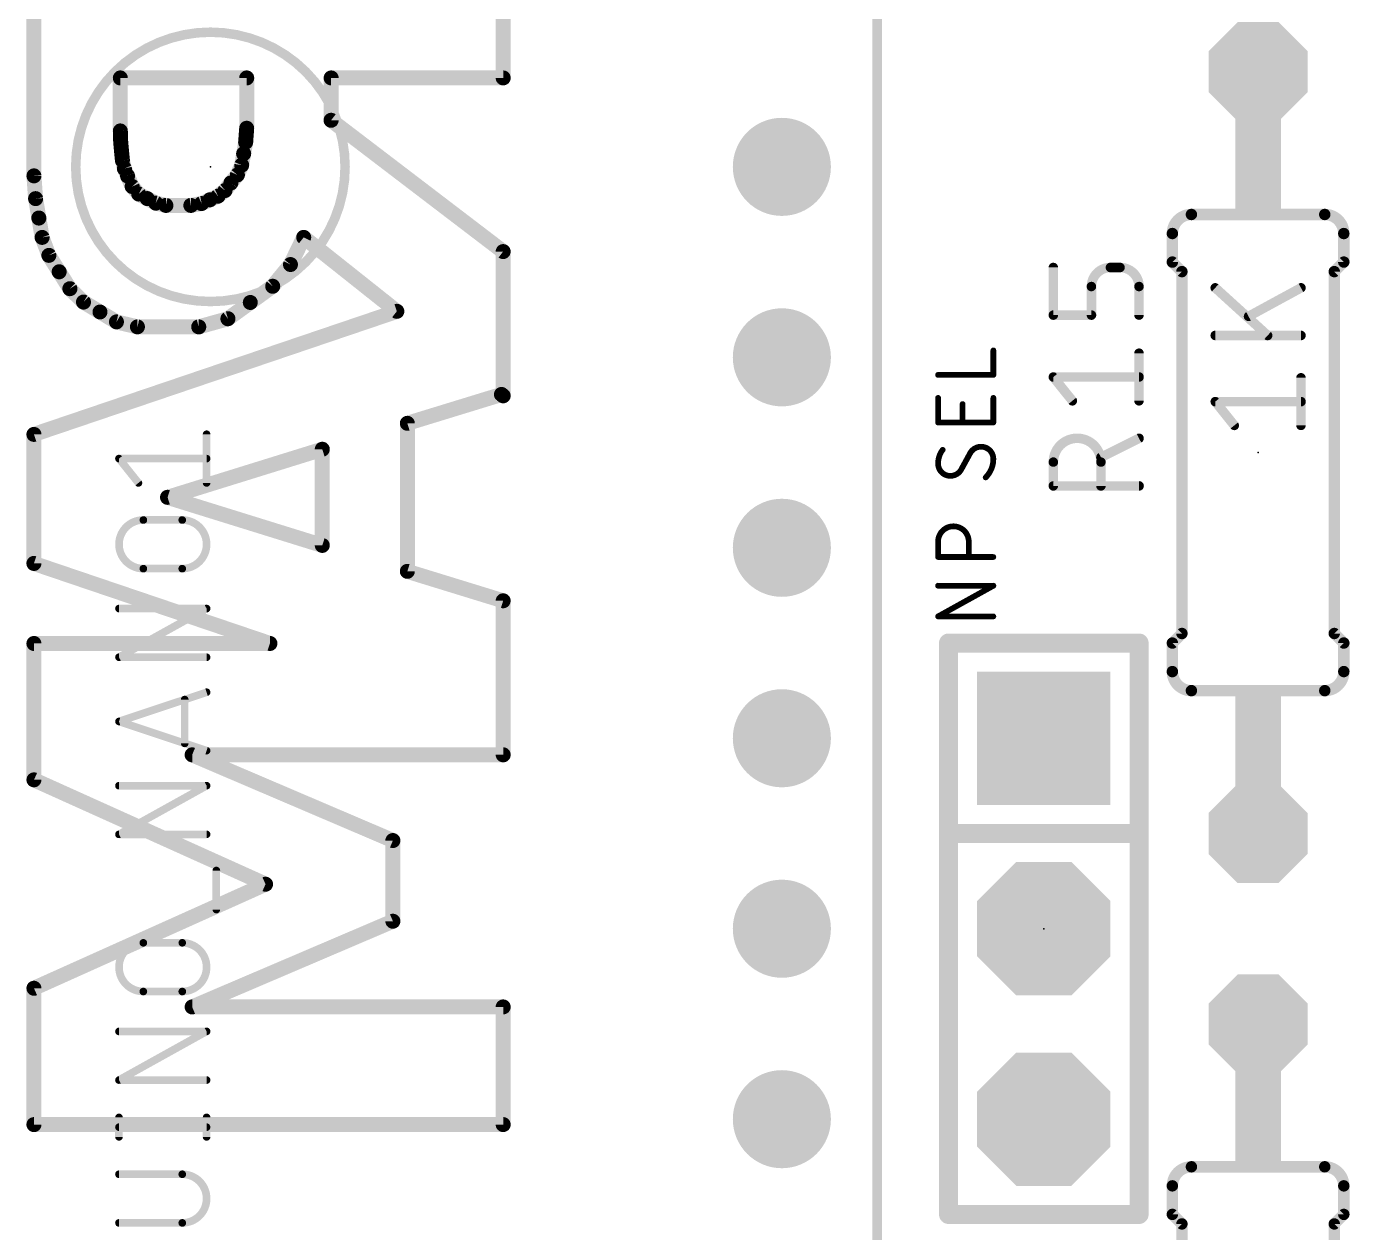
# Model space of a CAD drawing. Header units: millimetres. Extents: x 2963 to 3070, y 976 to 1104.
# Drawn here: x 2980.94 to 2998.58, y 1010.18 to 1026.27 of the extents above; entities that cross this region are included whole.
import ezdxf

# ---------------------------------------------------------------- set-up
doc = ezdxf.new("R2010")
doc.units = ezdxf.units.MM
doc.layers.add('PCB', color=31, linetype='Continuous')

# ---------------------------------------------------------------- blocks, each defined once
blk = doc.blocks.new('ROUNDP')
at = {"const_width": 0.5}
blk.add_lwpolyline([(0, -0.25, 1), (0, 0.25, 1), (0, -0.25)], format="xyb", dxfattribs=at)
blk = doc.blocks.new('SQUAREP')
blk.add_solid([(-0.5, -0.5), (0.5, -0.5), (-0.5, 0.5), (0.5, 0.5)])
blk = doc.blocks.new('OCTAGONP')
at = {"const_width": 0.5}
blk.add_lwpolyline([(-0.25, -0.1036), (-0.25, 0.1036), (-0.1036, 0.25), (0.1036, 0.25), (0.25, 0.1036), (0.25, -0.1036), (0.1036, -0.25), (-0.1036, -0.25), (-0.25, -0.1036), (-0.25, 0.1036)], dxfattribs=at)
blk = doc.blocks.new('RECT')
blk.add_solid([(-0.5, -0.5), (0.5, -0.5), (-0.5, 0.5), (0.5, 0.5)])

msp = doc.modelspace()

# ---------------------------------------------------------------- linework, layer by layer
at = {"layer": 'PCB'}
for points, const_width in [([(2992.284, 1043.444), (2992.284, 1000.264)], 0.127), ([(2981.041, 1024.274), (2981.041, 1027.15)], 0.2), ([(2987.298, 1027.15), (2987.298, 1025.58)], 0.2), ([(2997.364, 1025.664), (2997.364, 1024.648)], 0.61), ([(2983.878, 1025.58), (2982.193, 1025.58)], 0.2), ([(2982.193, 1025.58), (2982.193, 1024.873)], 0.2), ([(2983.878, 1024.91), (2983.878, 1025.58)], 0.2), ([(2987.298, 1025.58), (2985.004, 1025.58)], 0.2), ([(2985.004, 1025.58), (2985.004, 1025.015)], 0.2), ([(2983.864, 1024.723), (2983.878, 1024.91)], 0.2), ([(2985.004, 1025.015), (2987.298, 1023.264)], 0.2), ([(2982.193, 1024.873), (2982.198, 1024.723)], 0.2), ([(2982.198, 1024.723), (2982.209, 1024.602)], 0.2), ([(2982.209, 1024.602), (2982.221, 1024.481)], 0.2), ([(2983.811, 1024.417), (2983.838, 1024.57)], 0.2), ([(2983.838, 1024.57), (2983.864, 1024.723)], 0.2), ([(2982.221, 1024.481), (2982.247, 1024.371)], 0.2), ([(2982.247, 1024.371), (2982.289, 1024.273)], 0.2), ([(2983.754, 1024.287), (2983.811, 1024.417)], 0.2), ([(2981.063, 1023.97), (2981.041, 1024.274)], 0.2), ([(2982.289, 1024.273), (2982.351, 1024.132)], 0.2), ([(2983.667, 1024.18), (2983.754, 1024.287)], 0.2), ([(2982.351, 1024.132), (2982.438, 1024.031)], 0.2), ([(2982.438, 1024.031), (2982.552, 1023.971)], 0.2), ([(2983.495, 1024.003), (2983.589, 1024.079)], 0.2), ([(2983.589, 1024.079), (2983.667, 1024.18)], 0.2), ([(2981.107, 1023.712), (2981.063, 1023.97)], 0.2), ([(2982.552, 1023.971), (2982.665, 1023.911)], 0.2), ([(2982.665, 1023.911), (2982.801, 1023.88)], 0.2), ([(2982.801, 1023.88), (2983.134, 1023.88)], 0.2), ([(2983.134, 1023.88), (2983.277, 1023.905)], 0.2), ([(2983.277, 1023.905), (2983.386, 1023.954)], 0.2), ([(2983.386, 1023.954), (2983.495, 1024.003)], 0.2), ([(2981.15, 1023.453), (2981.107, 1023.712)], 0.2), ([(2996.475, 1023.759), (2998.253, 1023.759)], 0.152), ([(2981.24, 1023.214), (2981.15, 1023.453)], 0.2), ([(2984.638, 1023.454), (2984.462, 1023.091)], 0.2), ([(2985.88, 1022.467), (2984.638, 1023.454)], 0.2), ([(2996.221, 1023.505), (2996.221, 1023.124)], 0.152), ([(2998.507, 1023.505), (2998.507, 1023.124)], 0.152), ([(2981.378, 1022.994), (2981.24, 1023.214)], 0.2), ([(2987.298, 1023.264), (2987.298, 1021.341)], 0.2), ([(2981.52, 1022.769), (2981.378, 1022.994)], 0.2), ([(2984.462, 1023.091), (2984.224, 1022.802)], 0.2), ([(2994.634, 1022.417), (2994.634, 1023.052)], 0.127), ([(2995.523, 1023.052), (2995.396, 1023.052)], 0.127), ([(2996.348, 1022.997), (2996.221, 1023.124)], 0.152), ([(2996.348, 1018.171), (2996.348, 1022.997)], 0.152), ([(2998.38, 1022.997), (2998.507, 1023.124)], 0.152), ([(2998.38, 1018.171), (2998.38, 1022.997)], 0.152), ([(2984.224, 1022.802), (2983.926, 1022.585)], 0.2), ([(2981.702, 1022.591), (2981.52, 1022.769)], 0.2), ([(2995.142, 1022.798), (2995.142, 1022.417)], 0.127), ([(2995.777, 1022.417), (2995.777, 1022.798)], 0.127), ([(2996.793, 1022.781), (2997.491, 1022.146)], 0.127), ([(2997.936, 1022.781), (2997.237, 1022.4)], 0.127), ([(2981.041, 1020.826), (2985.88, 1022.467)], 0.2), ([(2981.922, 1022.459), (2981.702, 1022.591)], 0.2), ([(2982.142, 1022.326), (2981.922, 1022.459)], 0.2), ([(2983.926, 1022.585), (2983.628, 1022.369)], 0.2), ([(2982.421, 1022.26), (2982.142, 1022.326)], 0.2), ([(2983.239, 1022.26), (2982.421, 1022.26)], 0.2), ([(2983.628, 1022.369), (2983.239, 1022.26)], 0.2), ([(2995.142, 1022.417), (2994.634, 1022.417)], 0.127), ([(2997.936, 1022.146), (2996.793, 1022.146)], 0.127), ([(2993.834, 1021.62), (2993.834, 1021.947)], 0.0762), ([(2995.777, 1021.274), (2995.777, 1021.909)], 0.127), ([(2993.097, 1021.62), (2993.834, 1021.62)], 0.0762), ([(2994.888, 1021.274), (2994.634, 1021.591)], 0.127), ([(2994.634, 1021.591), (2995.777, 1021.591)], 0.127), ([(2997.936, 1020.946), (2997.936, 1021.581)], 0.127), ([(2987.275, 1021.359), (2986.02, 1020.974)], 0.2), ([(2987.298, 1021.341), (2987.275, 1021.359)], 0.2), ([(2993.097, 1020.986), (2993.097, 1021.313)], 0.0762), ([(2993.834, 1021.313), (2993.834, 1020.986)], 0.0762), ([(2997.047, 1020.946), (2996.793, 1021.263)], 0.127), ([(2996.793, 1021.263), (2997.936, 1021.263)], 0.127), ([(2993.424, 1020.986), (2993.424, 1021.231)], 0.0762), ([(2986.02, 1020.974), (2986.02, 1019)], 0.2), ([(2993.834, 1020.986), (2993.097, 1020.986)], 0.0762), ([(2981.041, 1019.105), (2981.041, 1020.826)], 0.2), ([(2983.343, 1020.179), (2983.343, 1020.828)], 0.102), ([(2995.777, 1020.774), (2995.269, 1020.52)], 0.127), ([(2984.886, 1020.628), (2982.823, 1019.987)], 0.2), ([(2984.886, 1019.346), (2984.886, 1020.628)], 0.2), ([(2993.527, 1020.58), (2993.404, 1020.355)], 0.0762), ([(2982.435, 1020.179), (2982.175, 1020.503)], 0.102), ([(2982.175, 1020.503), (2983.343, 1020.503)], 0.102), ([(2994.634, 1020.139), (2994.634, 1020.457)], 0.127), ([(2995.269, 1020.457), (2995.269, 1020.139)], 0.127), ([(2982.823, 1019.987), (2984.886, 1019.346)], 0.2), ([(2995.777, 1020.139), (2994.634, 1020.139)], 0.127), ([(2982.5, 1019.685), (2983.019, 1019.685)], 0.102), ([(2993.097, 1019.191), (2993.097, 1019.396)], 0.0762), ([(2993.506, 1019.396), (2993.506, 1019.191)], 0.0762), ([(2984.188, 1018.038), (2981.041, 1019.105)], 0.2), ([(2993.834, 1019.191), (2993.097, 1019.191)], 0.0762), ([(2983.019, 1019.036), (2982.5, 1019.036)], 0.102), ([(2986.02, 1019), (2987.298, 1018.607)], 0.2), ([(2993.097, 1018.399), (2993.834, 1018.808)], 0.0762), ([(2993.834, 1018.808), (2993.097, 1018.808)], 0.0762), ([(2987.298, 1018.607), (2987.298, 1016.553)], 0.2), ([(2982.175, 1017.855), (2983.343, 1018.504)], 0.102), ([(2983.343, 1018.504), (2982.175, 1018.504)], 0.102), ([(2993.834, 1018.399), (2993.097, 1018.399)], 0.0762), ([(2981.041, 1016.22), (2981.041, 1018.038)], 0.2), ([(2981.041, 1018.038), (2984.188, 1018.038)], 0.2), ([(2995.777, 1018.044), (2993.237, 1018.044)], 0.254), ([(2993.237, 1018.044), (2993.237, 1015.504)], 0.254), ([(2995.777, 1015.504), (2995.777, 1018.044)], 0.254), ([(2996.348, 1018.171), (2996.221, 1018.044)], 0.152), ([(2996.221, 1017.663), (2996.221, 1018.044)], 0.152), ([(2998.38, 1018.171), (2998.507, 1018.044)], 0.152), ([(2998.507, 1017.663), (2998.507, 1018.044)], 0.152), ([(2983.343, 1017.855), (2982.175, 1017.855)], 0.102), ([(2982.175, 1016.998), (2983.343, 1017.387)], 0.102), ([(2996.475, 1017.409), (2998.253, 1017.409)], 0.152), ([(2983.051, 1017.29), (2983.051, 1016.706)], 0.102), ([(2983.343, 1016.609), (2982.175, 1016.998)], 0.102), ([(2997.364, 1015.504), (2997.364, 1016.52)], 0.61), ([(2987.298, 1016.553), (2983.151, 1016.553)], 0.2), ([(2983.151, 1016.553), (2985.827, 1015.41)], 0.2), ([(2984.13, 1014.828), (2981.041, 1016.22)], 0.2), ([(2982.175, 1015.492), (2983.343, 1016.141)], 0.102), ([(2983.343, 1016.141), (2982.175, 1016.141)], 0.102), ([(2983.343, 1015.492), (2982.175, 1015.492)], 0.102), ([(2985.827, 1015.41), (2985.827, 1014.334)], 0.2), ([(2993.237, 1015.504), (2993.237, 1010.424)], 0.254), ([(2995.777, 1015.504), (2993.237, 1015.504)], 0.254), ([(2995.777, 1010.424), (2995.777, 1015.504)], 0.254), ([(2983.473, 1014.49), (2983.473, 1015.01)], 0.102), ([(2981.041, 1013.44), (2984.13, 1014.828)], 0.2), ([(2985.827, 1014.334), (2983.151, 1013.191)], 0.2), ([(2982.5, 1014.046), (2983.019, 1014.046)], 0.102), ([(2981.041, 1011.622), (2981.041, 1013.44)], 0.2), ([(2983.019, 1013.397), (2982.5, 1013.397)], 0.102), ([(2983.151, 1013.191), (2987.298, 1013.191)], 0.2), ([(2987.298, 1013.191), (2987.298, 1011.622)], 0.2), ([(2997.364, 1012.964), (2997.364, 1011.948)], 0.61), ([(2982.175, 1012.216), (2983.343, 1012.865)], 0.102), ([(2983.343, 1012.865), (2982.175, 1012.865)], 0.102), ([(2983.343, 1012.216), (2982.175, 1012.216)], 0.102), ([(2987.298, 1011.622), (2981.041, 1011.622)], 0.2), ([(2982.175, 1011.458), (2982.175, 1011.718)], 0.102), ([(2982.175, 1011.588), (2983.343, 1011.588)], 0.102), ([(2983.343, 1011.458), (2983.343, 1011.718)], 0.102), ([(2996.475, 1011.059), (2998.253, 1011.059)], 0.152), ([(2983.019, 1010.96), (2982.175, 1010.96)], 0.102), ([(2996.221, 1010.805), (2996.221, 1010.424)], 0.152), ([(2998.507, 1010.805), (2998.507, 1010.424)], 0.152), ([(2993.237, 1010.424), (2995.777, 1010.424)], 0.254), ([(2982.175, 1010.311), (2983.019, 1010.311)], 0.102), ([(2996.348, 1010.297), (2996.221, 1010.424)], 0.152), ([(2996.348, 1005.471), (2996.348, 1010.297)], 0.152), ([(2998.38, 1010.297), (2998.507, 1010.424)], 0.152), ([(2998.38, 1005.471), (2998.38, 1010.297)], 0.152)]:
    msp.add_lwpolyline(points, dxfattribs=dict(at, const_width=const_width))
for points, const_width in [([(2983.394, 1022.598, 1), (2983.394, 1026.19, 1), (2983.394, 1022.598)], 0.127), ([(2997.517, 1025.664, 1), (2997.212, 1025.664)], 0.305), ([(2982.193, 1025.63, 1), (2982.193, 1025.53)], 0.1), ([(2982.243, 1025.58, 1), (2982.143, 1025.58)], 0.1), ([(2983.928, 1025.58, 1), (2983.828, 1025.58)], 0.1), ([(2983.878, 1025.53, 1), (2983.878, 1025.63)], 0.1), ([(2985.004, 1025.63, 1), (2985.004, 1025.53)], 0.1), ([(2985.054, 1025.58, 1), (2984.954, 1025.58)], 0.1), ([(2987.248, 1025.58, 1), (2987.348, 1025.58)], 0.1), ([(2987.298, 1025.53, 1), (2987.298, 1025.63)], 0.1), ([(2983.927, 1024.906, 1), (2983.828, 1024.913)], 0.1), ([(2985.034, 1025.055, 1), (2984.973, 1024.975)], 0.1), ([(2984.954, 1025.015, 1), (2985.054, 1025.015)], 0.1), ([(2982.243, 1024.875, 1), (2982.143, 1024.871)], 0.1), ([(2982.143, 1024.873, 1), (2982.243, 1024.873)], 0.1), ([(2983.828, 1024.91, 1), (2983.928, 1024.91)], 0.1), ([(2982.248, 1024.727, 1), (2982.149, 1024.718)], 0.1), ([(2982.148, 1024.721, 1), (2982.248, 1024.724)], 0.1), ([(2982.259, 1024.606, 1), (2982.16, 1024.597)], 0.1), ([(2982.16, 1024.597, 1), (2982.259, 1024.606)], 0.1), ([(2983.887, 1024.561, 1), (2983.788, 1024.579)], 0.1), ([(2983.814, 1024.727, 1), (2983.914, 1024.72)], 0.1), ([(2983.914, 1024.715, 1), (2983.815, 1024.732)], 0.1), ([(2997.212, 1024.648, 1), (2997.517, 1024.648)], 0.305), ([(2982.269, 1024.493, 1), (2982.172, 1024.469)], 0.1), ([(2982.171, 1024.476, 1), (2982.27, 1024.485)], 0.1), ([(2982.293, 1024.391, 1), (2982.201, 1024.351)], 0.1), ([(2983.762, 1024.425, 1), (2983.86, 1024.408)], 0.1), ([(2983.857, 1024.397, 1), (2983.765, 1024.437)], 0.1), ([(2983.788, 1024.579, 1), (2983.887, 1024.561)], 0.1), ([(2981.091, 1024.278, 1), (2980.992, 1024.27)], 0.1), ([(2980.991, 1024.274, 1), (2981.091, 1024.274)], 0.1), ([(2982.199, 1024.359, 1), (2982.296, 1024.383)], 0.1), ([(2982.335, 1024.293, 1), (2982.244, 1024.253)], 0.1), ([(2982.243, 1024.253, 1), (2982.335, 1024.292)], 0.1), ([(2983.708, 1024.307, 1), (2983.8, 1024.267)], 0.1), ([(2983.793, 1024.255, 1), (2983.716, 1024.318)], 0.1), ([(2982.389, 1024.165, 1), (2982.313, 1024.099)], 0.1), ([(2982.305, 1024.112, 1), (2982.397, 1024.152)], 0.1), ([(2982.462, 1024.076, 1), (2982.415, 1023.987)], 0.1), ([(2983.55, 1024.109, 1), (2983.629, 1024.048)], 0.1), ([(2983.62, 1024.04, 1), (2983.558, 1024.118)], 0.1), ([(2983.629, 1024.211, 1), (2983.706, 1024.148)], 0.1), ([(2983.707, 1024.149, 1), (2983.628, 1024.21)], 0.1), ([(2981.112, 1023.979, 1), (2981.014, 1023.962)], 0.1), ([(2981.013, 1023.967, 1), (2981.113, 1023.974)], 0.1), ([(2982.401, 1023.999, 1), (2982.476, 1024.064)], 0.1), ([(2982.575, 1024.015, 1), (2982.528, 1023.927)], 0.1), ([(2982.528, 1023.927, 1), (2982.575, 1024.015)], 0.1), ([(2982.676, 1023.959, 1), (2982.654, 1023.862)], 0.1), ([(2982.642, 1023.866, 1), (2982.689, 1023.955)], 0.1), ([(2982.801, 1023.93, 1), (2982.801, 1023.83)], 0.1), ([(2982.79, 1023.831, 1), (2982.811, 1023.929)], 0.1), ([(2983.125, 1023.93, 1), (2983.142, 1023.831)], 0.1), ([(2983.134, 1023.83, 1), (2983.134, 1023.93)], 0.1), ([(2983.256, 1023.951, 1), (2983.297, 1023.859)], 0.1), ([(2983.285, 1023.856, 1), (2983.268, 1023.954)], 0.1), ([(2983.365, 1024, 1), (2983.407, 1023.909)], 0.1), ([(2983.406, 1023.908, 1), (2983.365, 1024)], 0.1), ([(2983.464, 1024.042, 1), (2983.526, 1023.964)], 0.1), ([(2983.516, 1023.958, 1), (2983.475, 1024.049)], 0.1), ([(2981.156, 1023.72, 1), (2981.057, 1023.703)], 0.1), ([(2981.057, 1023.703, 1), (2981.156, 1023.72)], 0.1), ([(2996.475, 1023.759, 0.4142), (2996.221, 1023.505)], 0.152), ([(2996.475, 1023.797, 1), (2996.475, 1023.721)], 0.0762), ([(2996.475, 1023.721, 1), (2996.475, 1023.797)], 0.0762), ([(2998.507, 1023.505, 0.4142), (2998.253, 1023.759)], 0.152), ([(2998.253, 1023.797, 1), (2998.253, 1023.721)], 0.0762), ([(2998.253, 1023.721, 1), (2998.253, 1023.797)], 0.0762), ([(2981.197, 1023.47, 1), (2981.103, 1023.435)], 0.1), ([(2981.101, 1023.445, 1), (2981.199, 1023.461)], 0.1), ([(2984.669, 1023.493, 1), (2984.607, 1023.415)], 0.1), ([(2984.683, 1023.432, 1), (2984.593, 1023.476)], 0.1), ([(2996.259, 1023.505, 1), (2996.183, 1023.505)], 0.0762), ([(2996.183, 1023.505, 1), (2996.259, 1023.505)], 0.0762), ([(2998.545, 1023.505, 1), (2998.469, 1023.505)], 0.0762), ([(2998.469, 1023.505, 1), (2998.545, 1023.505)], 0.0762), ([(2981.283, 1023.24, 1), (2981.198, 1023.187)], 0.1), ([(2981.194, 1023.196, 1), (2981.287, 1023.231)], 0.1), ([(2987.348, 1023.264, 1), (2987.248, 1023.264)], 0.1), ([(2987.267, 1023.225, 1), (2987.328, 1023.304)], 0.1), ([(2981.42, 1023.021, 1), (2981.335, 1022.968)], 0.1), ([(2981.335, 1022.968, 1), (2981.42, 1023.021)], 0.1), ([(2984.417, 1023.113, 1), (2984.507, 1023.07)], 0.1), ([(2984.5, 1023.06, 1), (2984.423, 1023.123)], 0.1), ([(2994.665, 1023.052, 1), (2994.602, 1023.052)], 0.0635), ([(2995.396, 1023.052, 0.4142), (2995.142, 1022.798)], 0.127), ([(2995.396, 1023.084, 1), (2995.396, 1023.02)], 0.0635), ([(2995.396, 1023.02, 1), (2995.396, 1023.084)], 0.0635), ([(2995.777, 1022.798, 0.4142), (2995.523, 1023.052)], 0.127), ([(2995.523, 1023.084, 1), (2995.523, 1023.02)], 0.0635), ([(2995.523, 1023.02, 1), (2995.523, 1023.084)], 0.0635), ([(2996.248, 1023.151, 1), (2996.194, 1023.097)], 0.0762), ([(2996.183, 1023.124, 1), (2996.259, 1023.124)], 0.0762), ([(2996.386, 1022.997, 1), (2996.31, 1022.997)], 0.0762), ([(2996.321, 1022.97, 1), (2996.375, 1023.024)], 0.0762), ([(2998.418, 1022.997, 1), (2998.342, 1022.997)], 0.0762), ([(2998.353, 1023.024, 1), (2998.407, 1022.97)], 0.0762), ([(2998.469, 1023.124, 1), (2998.545, 1023.124)], 0.0762), ([(2998.534, 1023.097, 1), (2998.48, 1023.151)], 0.0762), ([(2984.186, 1022.833, 1), (2984.263, 1022.77)], 0.1), ([(2984.254, 1022.761, 1), (2984.195, 1022.842)], 0.1), ([(2981.555, 1022.805, 1), (2981.485, 1022.734)], 0.1), ([(2981.478, 1022.743, 1), (2981.563, 1022.796)], 0.1), ([(2995.173, 1022.798, 1), (2995.11, 1022.798)], 0.0635), ([(2995.11, 1022.798, 1), (2995.173, 1022.798)], 0.0635), ([(2995.808, 1022.798, 1), (2995.745, 1022.798)], 0.0635), ([(2995.745, 1022.798, 1), (2995.808, 1022.798)], 0.0635), ([(2996.814, 1022.804, 1), (2996.771, 1022.757)], 0.0635), ([(2997.951, 1022.753, 1), (2997.92, 1022.809)], 0.0635), ([(2981.728, 1022.634, 1), (2981.676, 1022.548)], 0.1), ([(2981.667, 1022.555, 1), (2981.737, 1022.626)], 0.1), ([(2981.947, 1022.501, 1), (2981.896, 1022.416)], 0.1), ([(2981.896, 1022.416, 1), (2981.947, 1022.501)], 0.1), ([(2983.897, 1022.626, 1), (2983.955, 1022.545)], 0.1), ([(2983.955, 1022.545, 1), (2983.897, 1022.626)], 0.1), ([(2985.849, 1022.428, 1), (2985.911, 1022.507)], 0.1), ([(2985.896, 1022.42, 1), (2985.864, 1022.515)], 0.1), ([(2982.153, 1022.375, 1), (2982.13, 1022.278)], 0.1), ([(2982.116, 1022.284, 1), (2982.167, 1022.369)], 0.1), ([(2982.421, 1022.31, 1), (2982.421, 1022.21)], 0.1), ([(2982.409, 1022.212, 1), (2982.433, 1022.309)], 0.1), ([(2983.225, 1022.309, 1), (2983.252, 1022.212)], 0.1), ([(2983.239, 1022.21, 1), (2983.239, 1022.31)], 0.1), ([(2983.598, 1022.409, 1), (2983.657, 1022.328)], 0.1), ([(2983.641, 1022.32, 1), (2983.614, 1022.417)], 0.1), ([(2994.634, 1022.449, 1), (2994.634, 1022.385)], 0.0635), ([(2994.602, 1022.417, 1), (2994.665, 1022.417)], 0.0635), ([(2995.11, 1022.417, 1), (2995.173, 1022.417)], 0.0635), ([(2995.142, 1022.385, 1), (2995.142, 1022.449)], 0.0635), ([(2995.745, 1022.417, 1), (2995.808, 1022.417)], 0.0635), ([(2997.222, 1022.428, 1), (2997.252, 1022.372)], 0.0635), ([(2996.793, 1022.178, 1), (2996.793, 1022.114)], 0.0635), ([(2997.47, 1022.122, 1), (2997.513, 1022.169)], 0.0635), ([(2997.936, 1022.114, 1), (2997.936, 1022.178)], 0.0635), ([(2993.853, 1021.947, 1), (2993.815, 1021.947)], 0.0381), ([(2995.808, 1021.909, 1), (2995.745, 1021.909)], 0.0635), ([(2993.097, 1021.639, 1), (2993.097, 1021.6)], 0.0381), ([(2993.834, 1021.6, 1), (2993.834, 1021.639)], 0.0381), ([(2994.658, 1021.611, 1), (2994.609, 1021.572)], 0.0635), ([(2994.634, 1021.623, 1), (2994.634, 1021.56)], 0.0635), ([(2995.777, 1021.56, 1), (2995.777, 1021.623)], 0.0635), ([(2993.815, 1021.62, 1), (2993.853, 1021.62)], 0.0381), ([(2997.967, 1021.581, 1), (2997.904, 1021.581)], 0.0635), ([(2987.306, 1021.398, 1), (2987.243, 1021.32)], 0.1), ([(2987.248, 1021.341, 1), (2987.348, 1021.341)], 0.1), ([(2987.289, 1021.311, 1), (2987.26, 1021.407)], 0.1), ([(2987.267, 1021.302, 1), (2987.329, 1021.38)], 0.1), ([(2993.116, 1021.313, 1), (2993.078, 1021.313)], 0.0381), ([(2993.853, 1021.313, 1), (2993.815, 1021.313)], 0.0381), ([(2994.863, 1021.254, 1), (2994.912, 1021.294)], 0.0635), ([(2995.745, 1021.274, 1), (2995.808, 1021.274)], 0.0635), ([(2996.817, 1021.283, 1), (2996.768, 1021.243)], 0.0635), ([(2996.793, 1021.295, 1), (2996.793, 1021.231)], 0.0635), ([(2997.936, 1021.231, 1), (2997.936, 1021.295)], 0.0635), ([(2993.443, 1021.231, 1), (2993.405, 1021.231)], 0.0381), ([(2986.07, 1020.974, 1), (2985.97, 1020.974)], 0.1), ([(2986.006, 1021.022, 1), (2986.035, 1020.926)], 0.1), ([(2993.097, 1021.005, 1), (2993.097, 1020.966)], 0.0381), ([(2993.078, 1020.986, 1), (2993.116, 1020.986)], 0.0381), ([(2993.405, 1020.986, 1), (2993.443, 1020.986)], 0.0381), ([(2993.815, 1020.986, 1), (2993.853, 1020.986)], 0.0381), ([(2993.834, 1020.966, 1), (2993.834, 1021.005)], 0.0381), ([(2997.022, 1020.926, 1), (2997.071, 1020.965)], 0.0635), ([(2997.904, 1020.946, 1), (2997.967, 1020.946)], 0.0635), ([(2981.091, 1020.826, 1), (2980.991, 1020.826)], 0.1), ([(2981.025, 1020.874, 1), (2981.057, 1020.779)], 0.1), ([(2983.369, 1020.828, 1), (2983.318, 1020.828)], 0.0508), ([(2995.269, 1020.457, 1), (2994.634, 1020.457)], 0.127), ([(2995.791, 1020.746, 1), (2995.762, 1020.803)], 0.0635), ([(2984.936, 1020.628, 1), (2984.836, 1020.628)], 0.1), ([(2984.901, 1020.58, 1), (2984.871, 1020.676)], 0.1), ([(2993.158, 1020.621, 0.1623), (2993.097, 1020.437)], 0.0762), ([(2993.174, 1020.609, 1), (2993.143, 1020.632)], 0.0381), ([(2993.67, 1020.662, 0.2656), (2993.527, 1020.58)], 0.0762), ([(2993.51, 1020.589, 1), (2993.543, 1020.57)], 0.0381), ([(2993.543, 1020.571, 1), (2993.51, 1020.589)], 0.0381), ([(2993.834, 1020.498, 0.4142), (2993.67, 1020.662)], 0.0762), ([(2993.67, 1020.681, 1), (2993.67, 1020.643)], 0.0381), ([(2993.67, 1020.643, 1), (2993.67, 1020.681)], 0.0381), ([(2982.195, 1020.519, 1), (2982.155, 1020.487)], 0.0508), ([(2982.175, 1020.529, 1), (2982.175, 1020.478)], 0.0508), ([(2983.343, 1020.478, 1), (2983.343, 1020.529)], 0.0508), ([(2993.097, 1020.437, 0.4142), (2993.261, 1020.273)], 0.0762), ([(2993.116, 1020.437, 1), (2993.078, 1020.437)], 0.0381), ([(2993.078, 1020.437, 1), (2993.116, 1020.437)], 0.0381), ([(2993.731, 1020.252, 0.2), (2993.834, 1020.498)], 0.0762), ([(2993.853, 1020.498, 1), (2993.815, 1020.498)], 0.0381), ([(2993.815, 1020.498, 1), (2993.853, 1020.498)], 0.0381), ([(2994.665, 1020.457, 1), (2994.602, 1020.457)], 0.0635), ([(2994.602, 1020.457, 1), (2994.665, 1020.457)], 0.0635), ([(2995.254, 1020.549, 1), (2995.283, 1020.492)], 0.0635), ([(2995.3, 1020.457, 1), (2995.237, 1020.457)], 0.0635), ([(2995.237, 1020.457, 1), (2995.3, 1020.457)], 0.0635), ([(2993.261, 1020.273, 0.2656), (2993.404, 1020.355)], 0.0762), ([(2993.261, 1020.292, 1), (2993.261, 1020.254)], 0.0381), ([(2993.261, 1020.254, 1), (2993.261, 1020.292)], 0.0381), ([(2993.387, 1020.364, 1), (2993.421, 1020.346)], 0.0381), ([(2993.42, 1020.345, 1), (2993.387, 1020.364)], 0.0381), ([(2993.718, 1020.266, 1), (2993.745, 1020.239)], 0.0381), ([(2982.415, 1020.163, 1), (2982.454, 1020.195)], 0.0508), ([(2982.838, 1020.035, 1), (2982.808, 1019.939)], 0.1), ([(2982.808, 1020.035, 1), (2982.838, 1019.939)], 0.1), ([(2983.318, 1020.179, 1), (2983.369, 1020.179)], 0.0508), ([(2994.634, 1020.171, 1), (2994.634, 1020.107)], 0.0635), ([(2994.602, 1020.139, 1), (2994.665, 1020.139)], 0.0635), ([(2995.237, 1020.139, 1), (2995.3, 1020.139)], 0.0635), ([(2995.777, 1020.107, 1), (2995.777, 1020.171)], 0.0635), ([(2982.5, 1019.685, 1), (2982.5, 1019.036)], 0.102), ([(2982.5, 1019.71, 1), (2982.5, 1019.659)], 0.0508), ([(2982.5, 1019.659, 1), (2982.5, 1019.71)], 0.0508), ([(2983.019, 1019.036, 1), (2983.019, 1019.685)], 0.102), ([(2983.019, 1019.71, 1), (2983.019, 1019.659)], 0.0508), ([(2983.019, 1019.659, 1), (2983.019, 1019.71)], 0.0508), ([(2993.506, 1019.396, 1), (2993.097, 1019.396)], 0.0762), ([(2984.836, 1019.346, 1), (2984.936, 1019.346)], 0.1), ([(2984.871, 1019.298, 1), (2984.901, 1019.393)], 0.1), ([(2993.116, 1019.396, 1), (2993.078, 1019.396)], 0.0381), ([(2993.078, 1019.396, 1), (2993.116, 1019.396)], 0.0381), ([(2993.525, 1019.396, 1), (2993.487, 1019.396)], 0.0381), ([(2993.487, 1019.396, 1), (2993.525, 1019.396)], 0.0381), ([(2981.057, 1019.153, 1), (2981.025, 1019.058)], 0.1), ([(2993.097, 1019.21, 1), (2993.097, 1019.172)], 0.0381), ([(2993.078, 1019.191, 1), (2993.116, 1019.191)], 0.0381), ([(2993.487, 1019.191, 1), (2993.525, 1019.191)], 0.0381), ([(2993.834, 1019.172, 1), (2993.834, 1019.21)], 0.0381), ([(2980.991, 1019.105, 1), (2981.091, 1019.105)], 0.1), ([(2982.5, 1019.061, 1), (2982.5, 1019.01)], 0.0508), ([(2982.5, 1019.01, 1), (2982.5, 1019.061)], 0.0508), ([(2983.019, 1019.061, 1), (2983.019, 1019.01)], 0.0508), ([(2983.019, 1019.01, 1), (2983.019, 1019.061)], 0.0508), ([(2986.035, 1019.048, 1), (2986.006, 1018.952)], 0.1), ([(2985.97, 1019, 1), (2986.07, 1019)], 0.1), ([(2993.097, 1018.828, 1), (2993.097, 1018.789)], 0.0381), ([(2993.843, 1018.792, 1), (2993.824, 1018.825)], 0.0381), ([(2993.834, 1018.789, 1), (2993.834, 1018.828)], 0.0381), ([(2987.348, 1018.607, 1), (2987.248, 1018.607)], 0.1), ([(2987.283, 1018.56, 1), (2987.312, 1018.655)], 0.1), ([(2982.175, 1018.529, 1), (2982.175, 1018.478)], 0.0508), ([(2983.356, 1018.481, 1), (2983.331, 1018.526)], 0.0508), ([(2983.343, 1018.478, 1), (2983.343, 1018.529)], 0.0508), ([(2993.097, 1018.418, 1), (2993.097, 1018.38)], 0.0381), ([(2993.088, 1018.416, 1), (2993.106, 1018.383)], 0.0381), ([(2993.834, 1018.38, 1), (2993.834, 1018.418)], 0.0381), ([(2981.091, 1018.038, 1), (2980.991, 1018.038)], 0.1), ([(2981.041, 1018.088, 1), (2981.041, 1017.988)], 0.1), ([(2984.172, 1017.991, 1), (2984.204, 1018.085)], 0.1), ([(2984.188, 1017.988, 1), (2984.188, 1018.088)], 0.1), ([(2993.237, 1018.107, 1), (2993.237, 1017.98)], 0.127), ([(2993.3, 1018.044, 1), (2993.173, 1018.044)], 0.127), ([(2995.84, 1018.044, 1), (2995.713, 1018.044)], 0.127), ([(2995.777, 1017.98, 1), (2995.777, 1018.107)], 0.127), ([(2996.259, 1018.044, 1), (2996.183, 1018.044)], 0.0762), ([(2996.31, 1018.171, 1), (2996.386, 1018.171)], 0.0762), ([(2996.375, 1018.144, 1), (2996.321, 1018.198)], 0.0762), ([(2998.407, 1018.198, 1), (2998.353, 1018.144)], 0.0762), ([(2998.342, 1018.171, 1), (2998.418, 1018.171)], 0.0762), ([(2998.545, 1018.044, 1), (2998.469, 1018.044)], 0.0762), ([(2996.194, 1018.071, 1), (2996.248, 1018.017)], 0.0762), ([(2998.48, 1018.017, 1), (2998.534, 1018.071)], 0.0762), ([(2982.175, 1017.88, 1), (2982.175, 1017.829)], 0.0508), ([(2982.163, 1017.877, 1), (2982.187, 1017.832)], 0.0508), ([(2983.343, 1017.829, 1), (2983.343, 1017.88)], 0.0508), ([(2996.221, 1017.663, 0.4142), (2996.475, 1017.409)], 0.152), ([(2996.259, 1017.663, 1), (2996.183, 1017.663)], 0.0762), ([(2996.183, 1017.663, 1), (2996.259, 1017.663)], 0.0762), ([(2998.253, 1017.409, 0.4142), (2998.507, 1017.663)], 0.152), ([(2998.545, 1017.663, 1), (2998.469, 1017.663)], 0.0762), ([(2998.469, 1017.663, 1), (2998.545, 1017.663)], 0.0762), ([(2983.351, 1017.363, 1), (2983.335, 1017.412)], 0.0508), ([(2996.475, 1017.447, 1), (2996.475, 1017.371)], 0.0762), ([(2996.475, 1017.371, 1), (2996.475, 1017.447)], 0.0762), ([(2998.253, 1017.447, 1), (2998.253, 1017.371)], 0.0762), ([(2998.253, 1017.371, 1), (2998.253, 1017.447)], 0.0762), ([(2983.077, 1017.29, 1), (2983.026, 1017.29)], 0.0508), ([(2982.183, 1017.022, 1), (2982.167, 1016.974)], 0.0508), ([(2982.167, 1017.022, 1), (2982.183, 1016.974)], 0.0508), ([(2983.026, 1016.706, 1), (2983.077, 1016.706)], 0.0508), ([(2997.517, 1016.52, 1), (2997.212, 1016.52)], 0.305), ([(2983.151, 1016.603, 1), (2983.151, 1016.503)], 0.1), ([(2983.17, 1016.599, 1), (2983.131, 1016.507)], 0.1), ([(2983.335, 1016.584, 1), (2983.351, 1016.633)], 0.0508), ([(2987.248, 1016.553, 1), (2987.348, 1016.553)], 0.1), ([(2987.298, 1016.503, 1), (2987.298, 1016.603)], 0.1), ([(2981.062, 1016.265, 1), (2981.021, 1016.174)], 0.1), ([(2980.991, 1016.22, 1), (2981.091, 1016.22)], 0.1), ([(2982.175, 1016.167, 1), (2982.175, 1016.116)], 0.0508), ([(2983.356, 1016.119, 1), (2983.331, 1016.164)], 0.0508), ([(2983.343, 1016.116, 1), (2983.343, 1016.167)], 0.0508), ([(2997.212, 1015.504, 1), (2997.517, 1015.504)], 0.305), ([(2982.175, 1015.518, 1), (2982.175, 1015.467)], 0.0508), ([(2982.163, 1015.515, 1), (2982.187, 1015.47)], 0.0508), ([(2983.343, 1015.467, 1), (2983.343, 1015.518)], 0.0508), ([(2985.877, 1015.41, 1), (2985.777, 1015.41)], 0.1), ([(2985.808, 1015.364, 1), (2985.847, 1015.456)], 0.1), ([(2993.3, 1015.504, 1), (2993.173, 1015.504)], 0.127), ([(2993.237, 1015.567, 1), (2993.237, 1015.44)], 0.127), ([(2993.173, 1015.504, 1), (2993.3, 1015.504)], 0.127), ([(2995.84, 1015.504, 1), (2995.713, 1015.504)], 0.127), ([(2995.713, 1015.504, 1), (2995.84, 1015.504)], 0.127), ([(2995.777, 1015.44, 1), (2995.777, 1015.567)], 0.127), ([(2983.499, 1015.01, 1), (2983.448, 1015.01)], 0.0508), ([(2984.15, 1014.782, 1), (2984.109, 1014.873)], 0.1), ([(2984.109, 1014.782, 1), (2984.15, 1014.873)], 0.1), ([(2983.448, 1014.49, 1), (2983.499, 1014.49)], 0.0508), ([(2985.847, 1014.288, 1), (2985.808, 1014.38)], 0.1), ([(2985.777, 1014.334, 1), (2985.877, 1014.334)], 0.1), ([(2982.5, 1014.046, 1), (2982.5, 1013.397)], 0.102), ([(2982.5, 1014.071, 1), (2982.5, 1014.021)], 0.0508), ([(2982.5, 1014.021, 1), (2982.5, 1014.071)], 0.0508), ([(2983.019, 1013.397, 1), (2983.019, 1014.046)], 0.102), ([(2983.019, 1014.071, 1), (2983.019, 1014.021)], 0.0508), ([(2983.019, 1014.021, 1), (2983.019, 1014.071)], 0.0508), ([(2981.091, 1013.44, 1), (2980.991, 1013.44)], 0.1), ([(2981.021, 1013.485, 1), (2981.062, 1013.394)], 0.1), ([(2982.5, 1013.422, 1), (2982.5, 1013.371)], 0.0508), ([(2982.5, 1013.371, 1), (2982.5, 1013.422)], 0.0508), ([(2983.019, 1013.422, 1), (2983.019, 1013.371)], 0.0508), ([(2983.019, 1013.371, 1), (2983.019, 1013.422)], 0.0508), ([(2983.151, 1013.241, 1), (2983.151, 1013.141)], 0.1), ([(2983.131, 1013.237, 1), (2983.17, 1013.145)], 0.1), ([(2987.348, 1013.191, 1), (2987.248, 1013.191)], 0.1), ([(2987.298, 1013.141, 1), (2987.298, 1013.241)], 0.1), ([(2997.517, 1012.964, 1), (2997.212, 1012.964)], 0.305), ([(2982.175, 1012.89, 1), (2982.175, 1012.839)], 0.0508), ([(2983.356, 1012.843, 1), (2983.331, 1012.887)], 0.0508), ([(2983.343, 1012.839, 1), (2983.343, 1012.89)], 0.0508), ([(2982.175, 1012.241, 1), (2982.175, 1012.19)], 0.0508), ([(2982.163, 1012.238, 1), (2982.187, 1012.194)], 0.0508), ([(2983.343, 1012.19, 1), (2983.343, 1012.241)], 0.0508), ([(2997.212, 1011.948, 1), (2997.517, 1011.948)], 0.305), ([(2981.041, 1011.672, 1), (2981.041, 1011.572)], 0.1), ([(2980.991, 1011.622, 1), (2981.091, 1011.622)], 0.1), ([(2982.2, 1011.718, 1), (2982.15, 1011.718)], 0.0508), ([(2982.175, 1011.613, 1), (2982.175, 1011.562)], 0.0508), ([(2983.369, 1011.718, 1), (2983.318, 1011.718)], 0.0508), ([(2983.343, 1011.562, 1), (2983.343, 1011.613)], 0.0508), ([(2987.248, 1011.622, 1), (2987.348, 1011.622)], 0.1), ([(2987.298, 1011.572, 1), (2987.298, 1011.672)], 0.1), ([(2982.15, 1011.458, 1), (2982.2, 1011.458)], 0.0508), ([(2983.318, 1011.458, 1), (2983.369, 1011.458)], 0.0508), ([(2996.475, 1011.059, 0.4142), (2996.221, 1010.805)], 0.152), ([(2996.475, 1011.097, 1), (2996.475, 1011.021)], 0.0762), ([(2996.475, 1011.021, 1), (2996.475, 1011.097)], 0.0762), ([(2998.507, 1010.805, 0.4142), (2998.253, 1011.059)], 0.152), ([(2998.253, 1011.097, 1), (2998.253, 1011.021)], 0.0762), ([(2998.253, 1011.021, 1), (2998.253, 1011.097)], 0.0762), ([(2982.175, 1010.985, 1), (2982.175, 1010.934)], 0.0508), ([(2983.019, 1010.311, 1), (2983.019, 1010.96)], 0.102), ([(2983.019, 1010.985, 1), (2983.019, 1010.934)], 0.0508), ([(2983.019, 1010.934, 1), (2983.019, 1010.985)], 0.0508), ([(2996.259, 1010.805, 1), (2996.183, 1010.805)], 0.0762), ([(2996.183, 1010.805, 1), (2996.259, 1010.805)], 0.0762), ([(2998.545, 1010.805, 1), (2998.469, 1010.805)], 0.0762), ([(2998.469, 1010.805, 1), (2998.545, 1010.805)], 0.0762), ([(2993.237, 1010.487, 1), (2993.237, 1010.36)], 0.127), ([(2995.777, 1010.36, 1), (2995.777, 1010.487)], 0.127), ([(2982.175, 1010.336, 1), (2982.175, 1010.285)], 0.0508), ([(2983.019, 1010.336, 1), (2983.019, 1010.285)], 0.0508), ([(2983.019, 1010.285, 1), (2983.019, 1010.336)], 0.0508), ([(2993.173, 1010.424, 1), (2993.3, 1010.424)], 0.127), ([(2995.713, 1010.424, 1), (2995.84, 1010.424)], 0.127), ([(2996.248, 1010.451, 1), (2996.194, 1010.397)], 0.0762), ([(2996.183, 1010.424, 1), (2996.259, 1010.424)], 0.0762), ([(2996.386, 1010.297, 1), (2996.31, 1010.297)], 0.0762), ([(2996.321, 1010.27, 1), (2996.375, 1010.324)], 0.0762), ([(2998.418, 1010.297, 1), (2998.342, 1010.297)], 0.0762), ([(2998.353, 1010.324, 1), (2998.407, 1010.27)], 0.0762), ([(2998.469, 1010.424, 1), (2998.545, 1010.424)], 0.0762), ([(2998.534, 1010.397, 1), (2998.48, 1010.451)], 0.0762)]:
    msp.add_lwpolyline(points, format="xyb", dxfattribs=dict(at, const_width=const_width))
for p in [(2983.394, 1024.394), (2997.364, 1020.584), (2994.507, 1014.234)]:
    msp.add_point(p, dxfattribs=at)

# ---------------------------------------------------------------- block references
for name, p, xscale, yscale, rotation in [('OCTAGONP', (2997.364, 1025.664), 1.3208, 1.3208, 270), ('OCTAGONP', (2997.364, 1025.664), 1.3208, 1.3208, 270), ('ROUNDP', (2991.014, 1024.394), 1.308, 1.308, 90), ('ROUNDP', (2991.014, 1024.394), 1.308, 1.308, 90), ('RECT', (2997.364, 1024.19), 0.8636, 0.6096, 270), ('ROUNDP', (2991.014, 1021.854), 1.308, 1.308, 90), ('ROUNDP', (2991.014, 1021.854), 1.308, 1.308, 90), ('ROUNDP', (2991.014, 1019.314), 1.308, 1.308, 90), ('ROUNDP', (2991.014, 1019.314), 1.308, 1.308, 90), ('ROUNDP', (2991.014, 1016.774), 1.308, 1.308, 90), ('ROUNDP', (2991.014, 1016.774), 1.308, 1.308, 90), ('RECT', (2997.364, 1016.977), 0.8636, 0.6096, 270), ('OCTAGONP', (2997.364, 1015.504), 1.3208, 1.3208, 270), ('OCTAGONP', (2997.364, 1015.504), 1.3208, 1.3208, 270), ('ROUNDP', (2991.014, 1014.234), 1.308, 1.308, 90), ('ROUNDP', (2991.014, 1014.234), 1.308, 1.308, 90), ('OCTAGONP', (2997.364, 1012.964), 1.3208, 1.3208, 270), ('OCTAGONP', (2997.364, 1012.964), 1.3208, 1.3208, 270), ('ROUNDP', (2991.014, 1011.694), 1.308, 1.308, 90), ('ROUNDP', (2991.014, 1011.694), 1.308, 1.308, 90), ('RECT', (2997.364, 1011.49), 0.8636, 0.6096, 270)]:
    msp.add_blockref(name, p, dxfattribs=dict(at, xscale=xscale, yscale=yscale, rotation=rotation))
at = {"layer": 'PCB', "xscale": 1.778, "yscale": 1.778}
for name, p in [('SQUAREP', (2994.507, 1016.774)), ('SQUAREP', (2994.507, 1016.774)), ('OCTAGONP', (2994.507, 1014.234)), ('OCTAGONP', (2994.507, 1014.234)), ('OCTAGONP', (2994.507, 1011.694)), ('OCTAGONP', (2994.507, 1011.694))]:
    msp.add_blockref(name, p, dxfattribs=at)

doc.saveas('drawing.dxf')
